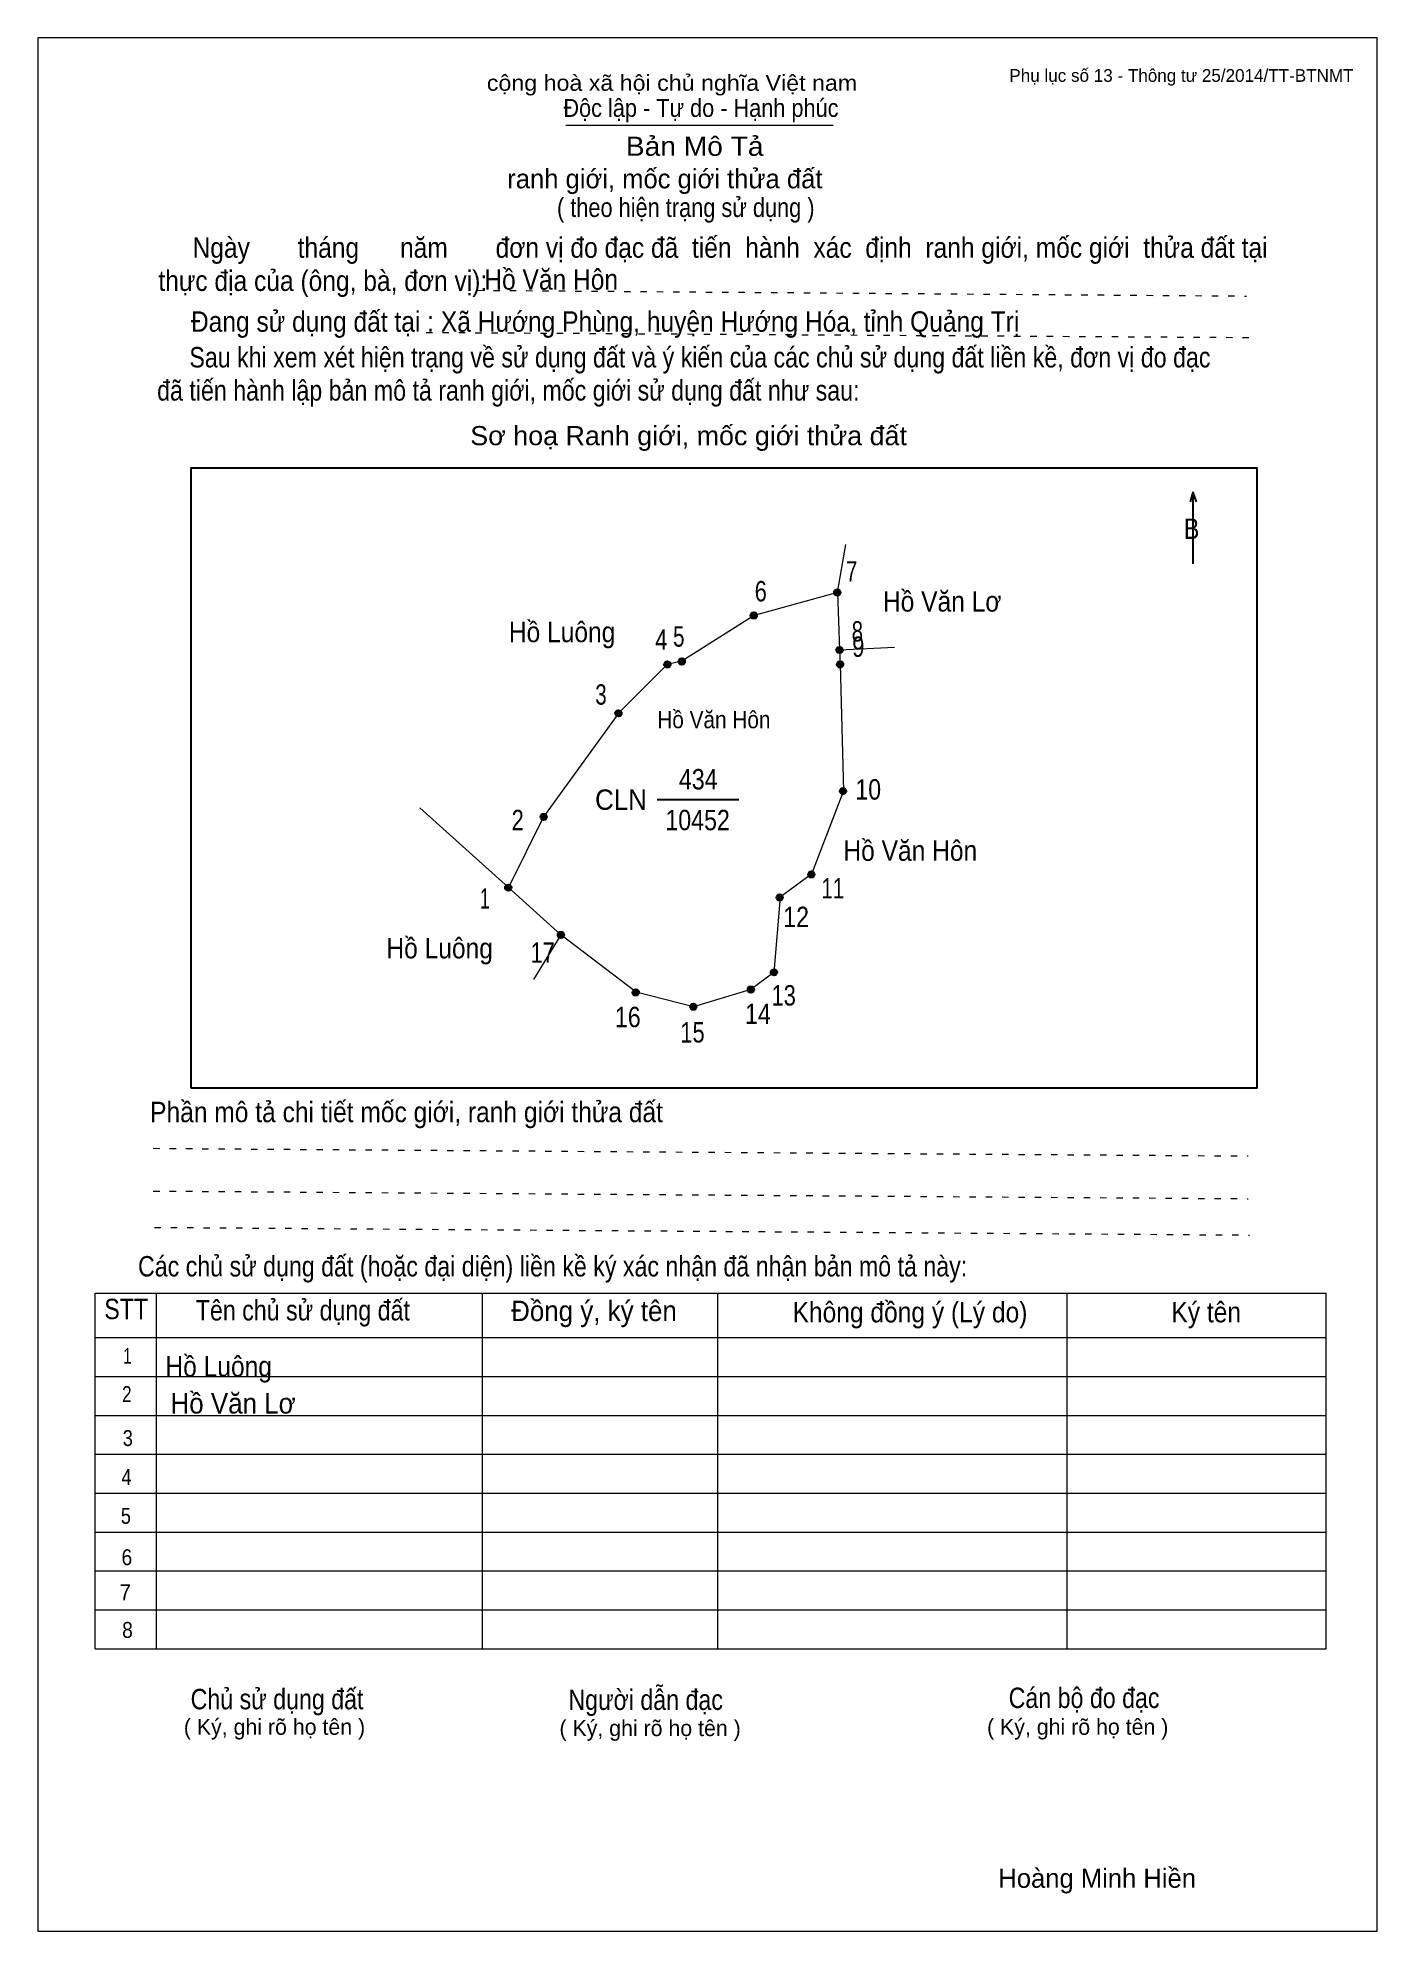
# Model space of a CAD drawing. Header units: centimetres. Extents: x 0 to 21, y 0 to 29.7.
import ezdxf
from ezdxf.enums import TextEntityAlignment as Align

# ---------------------------------------------------------------- set-up
doc = ezdxf.new("R2010")
doc.units = ezdxf.units.CM
doc.header["$LTSCALE"] = 0.13
doc.linetypes.add('DOTTED', pattern=[1.5, 0.3, -1.2])
for name, color, linetype, lineweight in [('1', 7, 'Continuous', 13), ('32', 7, 'Continuous', 25), ('33', 7, 'Continuous', 25), ('61', 7, 'Continuous', 13), ('62', 7, 'Continuous', 13)]:
    doc.layers.add(name, color=color, linetype=linetype, lineweight=lineweight)
for name, color, linetype in [('34', 7, 'Continuous'), ('45', 7, 'Continuous'), ('63', 7, 'Continuous')]:
    doc.layers.add(name, color=color, linetype=linetype)

msp = doc.modelspace()

# ---------------------------------------------------------------- hatches: boundary and pattern name
at = {"layer": '32'}
for points in [[(12.5845, 21, 1), (12.4845, 21, 1)], [(11.2755, 20.6389, 1), (11.1755, 20.6389, 1)], [(9.9214, 19.8715, 1), (9.8214, 19.8715, 1)], [(10.147, 19.9167, 1), (10.047, 19.9167, 1)], [(12.6207, 20.0968, 1), (12.5207, 20.0968, 1)], [(12.6297, 19.8715, 1), (12.5297, 19.8715, 1)], [(9.154, 19.1042, 1), (9.054, 19.1042, 1)], [(12.6748, 17.8854, 1), (12.5748, 17.8854, 1)], [(7.9804, 17.4792, 1), (7.8804, 17.4792, 1)], [(7.4256, 16.3697, 1), (7.3256, 16.3697, 1)], [(12.1783, 16.5764, 1), (12.0783, 16.5764, 1)], [(11.6818, 16.2153, 1), (11.5818, 16.2153, 1)], [(8.2512, 15.6285, 1), (8.1512, 15.6285, 1)], [(11.5915, 15.0417, 1), (11.4915, 15.0417, 1)], [(9.4248, 14.7257, 1), (9.3248, 14.7257, 1)], [(11.2304, 14.7708, 1), (11.1304, 14.7708, 1)], [(10.3276, 14.5, 1), (10.2276, 14.5, 1)]]:
    msp.add_hatch(color=256, dxfattribs=at).paths.add_polyline_path(points)

# ---------------------------------------------------------------- linework, layer by layer
at = {"layer": '1'}
msp.add_lwpolyline([(21, 0), (21, 29.7), (0, 29.7), (0, 0)], close=True, dxfattribs=at)
at = {"layer": '32'}
for centre in [(12.5345, 21), (11.2255, 20.6389), (9.8714, 19.8715), (10.097, 19.9167), (12.5707, 20.0968), (12.5797, 19.8715), (9.104, 19.1042), (12.6248, 17.8854), (7.9304, 17.4792), (7.3756, 16.3697), (12.1283, 16.5764), (11.6318, 16.2153), (8.2012, 15.6285), (11.5415, 15.0417), (9.3748, 14.7257), (11.1804, 14.7708), (10.2776, 14.5)]:
    msp.add_circle(centre, 0.05, dxfattribs=at)
at = {"layer": '33'}
msp.add_line((9.71, 17.75), (10.99, 17.75), dxfattribs=at)
at = {"layer": '61'}
for p, q in [((12.54, 21), (12.67, 21.75)), ((12.54, 21), (12.57, 20.1)), ((12.57, 20.1), (13.43, 20.14)), ((8.2, 15.63), (7.77, 14.93))]:
    msp.add_line(p, q, dxfattribs=at)
for points in [[(12.54, 21), (11.23, 20.64), (10.1, 19.92), (9.87, 19.87), (9.11, 19.11), (7.93, 17.48), (7.38, 16.37)], [(12.57, 20.1), (12.58, 19.87), (12.63, 17.89), (12.13, 16.58), (11.64, 16.22), (11.54, 15.04), (11.18, 14.77), (10.28, 14.5), (9.38, 14.73), (8.2, 15.63)], [(5.99, 17.62), (7.38, 16.37), (8.2, 15.63)]]:
    msp.add_lwpolyline(points, dxfattribs=at)
at = {"layer": '62'}
for p, q in [((8.28, 28.33), (12.47, 28.33)), ((0.9, 10.01), (20.2, 10.01)), ((0.9, 4.43), (0.9, 10.01)), ((1.86, 4.43), (1.86, 10.01)), ((6.97, 4.43), (6.97, 9.99)), ((10.66, 4.43), (10.66, 9.99)), ((16.14, 4.43), (16.14, 10.01)), ((20.2, 4.43), (20.2, 10.01)), ((0.9, 9.31), (20.2, 9.31)), ((0.9, 8.7), (20.2, 8.7)), ((0.9, 8.09), (20.2, 8.09)), ((0.9, 7.48), (20.2, 7.48)), ((0.9, 6.87), (20.2, 6.87)), ((0.9, 6.26), (20.2, 6.26)), ((0.9, 5.65), (20.2, 5.65)), ((0.9, 5.04), (20.2, 5.04)), ((0.9, 4.43), (20.2, 4.43))]:
    msp.add_line(p, q, dxfattribs=at)
at = {"layer": '62', "linetype": 'DOTTED'}
for p, q in [((6.89, 25.74), (18.95, 25.65)), ((6.09, 25.08), (19.04, 25)), ((1.81, 12.28), (18.98, 12.16)), ((1.81, 11.61), (18.98, 11.49)), ((1.83, 11.04), (19, 10.92))]:
    msp.add_line(p, q, dxfattribs=at)
at = {"layer": '62', "lineweight": 25}
for p, q in [((18.11, 22.58), (18.11, 21.45)), ((18.11, 22.57), (18.07, 22.42)), ((18.11, 22.57), (18.16, 22.42))]:
    msp.add_line(p, q, dxfattribs=at)
msp.add_lwpolyline([(2.4, 13.23), (19.12, 13.23), (19.12, 22.95), (2.4, 22.95)], close=True, dxfattribs=at)

# ---------------------------------------------------------------- texts
at = {"layer": '32'}
for s, width, p in [('7', 0.75, (12.76, 21.17)), ('6', 0.8, (11.335, 20.86)), ('8', 0.75, (12.85, 20.23)), ('4', 0.8, (9.775, 20.1)), ('5', 0.75, (10.05, 20.15)), ('9', 0.8, (12.865, 19.99)), ('3', 0.75, (8.83, 19.24)), ('10', 0.85, (13.02, 17.75)), ('2', 0.8, (7.525, 17.27)), ('1', 0.65, (7.01, 16.04)), ('11', 0.75, (12.465, 16.2)), ('12', 0.85, (11.89, 15.75)), ('17', 0.8, (7.915, 15.19)), ('13', 0.8, (11.695, 14.52)), ('16', 0.85, (9.25, 14.18)), ('15', 0.8, (10.265, 13.94)), ('14', 0.85, (11.29, 14.23))]:
    msp.add_text(s, height=0.32, dxfattribs=dict(at, width=width)).set_placement(p, align=Align.CENTER)
at = {"layer": '33'}
for s, width, p in [('Hồ Văn Lơ', 0.9, (14.18, 20.7)), ('Hồ Luông', 0.9, (8.22, 20.22)), ('434', 0.85, (10.355, 17.91)), ('10452', 0.85, (10.345, 17.27)), ('Hồ Văn Hôn', 0.9, (13.68, 16.79)), ('Hồ Luông', 0.9, (6.3, 15.26))]:
    msp.add_text(s, height=0.32, dxfattribs=dict(at, width=width)).set_placement(p, align=Align.CENTER)
at = {"layer": '33', "width": 0.95}
msp.add_text('CLN', height=0.32, dxfattribs=at).set_placement((9.55, 17.59), align=Align.RIGHT)
at = {"layer": '34'}
for s, width, p in [('Hồ Văn Hôn', 0.9, (7, 25.75)), ('Hồ Luông', 0.9, (2, 8.7)), ('Hồ Văn Lơ', 0.95, (2.08, 8.12))]:
    msp.add_text(s, height=0.32, dxfattribs=dict(at, width=width)).set_placement(p)
at = {"layer": '45', "width": 0.9}
msp.add_text('Hồ Văn Hôn', height=0.2707, dxfattribs=at).set_placement((10.6, 18.87), align=Align.CENTER)
at = {"layer": '62'}
for s, height, width, p in [('cộng hoà xã hội chủ nghĩa Việt nam', 0.2474, 1.1, (7.04, 28.87)), ('Độc lập - Tự do - Hạnh phúc', 0.2828, 0.9, (8.24, 28.46)), ('Bản Mô Tả', 0.3, 1.1, (9.22, 27.85)), ('( theo hiện trạng sử dụng )', 0.3, 0.85, (8.14, 26.89)), ('     Ngày       tháng      năm       đơn vị đo đạc đã  tiến  hành  xác  định  ranh giới, mốc giới  thửa đất tại ', 0.32, 0.9, (1.89, 26.25)), ('thực địa của (ông, bà, đơn vị): ', 0.32, 0.9, (1.89, 25.73)), ('Đang sử dụng đất tại : Xã Hướng Phùng, huyện Hướng Hóa, tỉnh Quảng Trị', 0.32, 0.9, (2.4, 25.09)), ('     Sau khi xem xét hiện trạng về sử dụng đất và ý kiến của các chủ sử dụng đất liền kề, đơn vị đo đạc ', 0.32, 0.85, (1.87, 24.53)), ('đã tiến hành lập bản mô tả ranh giới, mốc giới sử dụng đất như sau:', 0.32, 0.85, (1.87, 24.01)), ('Sơ hoạ Ranh giới, mốc giới thửa đất', 0.3, 1.05, (6.78, 23.31)), ('B', 0.32, 0.85, (17.97, 21.84)), ('Phần mô tả chi tiết mốc giới, ranh giới thửa đất ', 0.32, 0.9, (1.76, 12.69)), ('Các chủ sử dụng đất (hoặc đại diện) liền kề ký xác nhận đã nhận bản mô tả này:', 0.32, 0.85, (1.57, 10.27))]:
    msp.add_text(s, height=height, dxfattribs=dict(at, width=width)).set_placement(p)
msp.add_text('ranh giới, mốc giới thửa đất', height=0.3, dxfattribs=at).set_placement((7.36, 27.34))
for s, height, width, p in [('STT', 0.32, 0.85, (1.385, 9.6)), ('Tên chủ sử dụng đất', 0.32, 0.85, (4.155, 9.58)), ('Đồng ý, ký tên', 0.32, 0.95, (8.72, 9.57)), ('Không đồng ý (Lý do)', 0.32, 0.9, (13.675, 9.55)), ('Ký tên', 0.32, 0.9, (18.32, 9.55)), ('1', 0.25, 0.7, (1.405, 8.9)), ('2', 0.25, 0.8, (1.395, 8.3)), ('3', 0.25, 0.85, (1.41, 7.61)), ('4', 0.25, 0.85, (1.39, 7)), ('5', 0.25, 0.85, (1.38, 6.39)), ('6', 0.25, 0.9, (1.395, 5.74)), ('7', 0.25, 0.95, (1.37, 5.19)), ('8', 0.25, 0.9, (1.405, 4.6)), ('Người dẫn đạc', 0.32, 0.85, (9.53, 3.47)), ('Chủ sử dụng đất', 0.32, 0.85, (3.75, 3.48)), ('Cán bộ đo đạc', 0.32, 0.85, (16.405, 3.5))]:
    msp.add_text(s, height=height, dxfattribs=dict(at, width=width)).set_placement(p, align=Align.CENTER)
for p in [(3.71, 3.08), (9.6, 3.06), (16.305, 3.08)]:
    msp.add_text('( Ký, ghi rõ họ tên )', height=0.25, dxfattribs=at).set_placement(p, align=Align.CENTER)
at = {"layer": '63'}
msp.add_text('Phụ lục số 13 - Thông tư 25/2014/TT-BTNMT', height=0.2, dxfattribs=at).set_placement((20.63, 29.01), align=Align.RIGHT)
msp.add_text('Hoàng Minh Hiền', height=0.3, dxfattribs=at).set_placement((16.61, 0.68), align=Align.CENTER)

doc.saveas('drawing.dxf')
